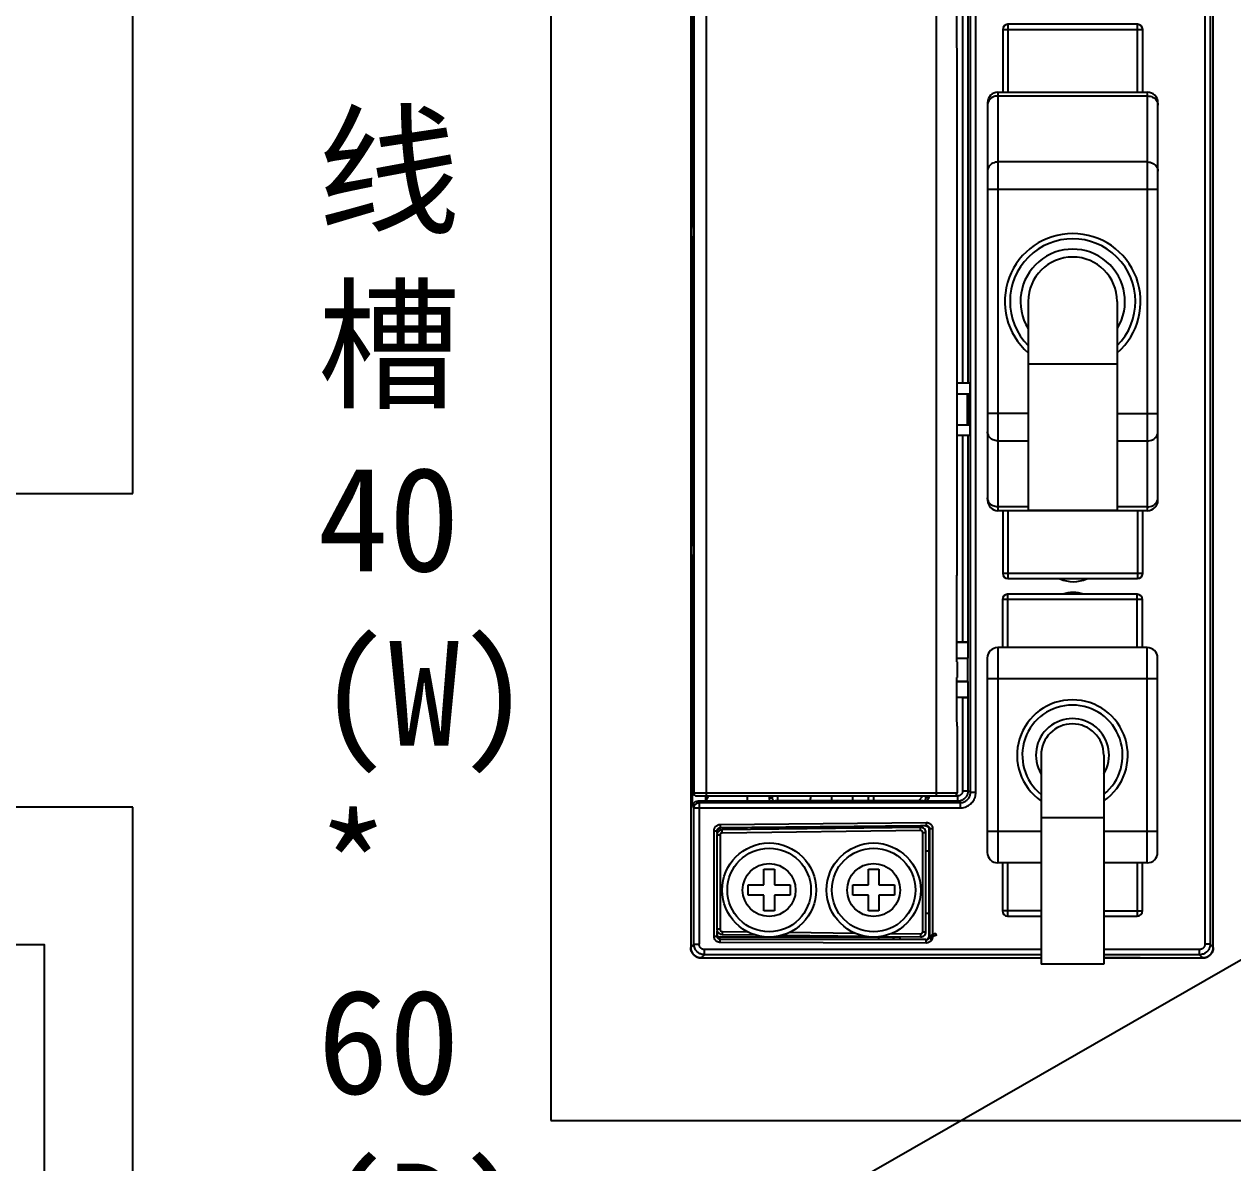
# Model space of a CAD drawing. Header units: millimetres. Extents: x 336 to 12810, y -1577 to 4105.
# Drawn here: x 7318.4 to 7434.1, y 3815.4 to 3924.3 of the extents above; entities that cross this region are included whole.
import ezdxf
from ezdxf.enums import TextEntityAlignment as Align

# ---------------------------------------------------------------- set-up
doc = ezdxf.new("R2010")
doc.units = ezdxf.units.MM
doc.styles.get("Standard").update_dxf_attribs({"font": ''})
doc.styles.add('WD', font='romans.shx', dxfattribs={"width": 0.8, "bigfont": 'gbcbig.shx'})
doc.styles.get('Standard').set_extended_font_data('SimSun')

# ---------------------------------------------------------------- blocks, each defined once
blk = doc.blocks.new('EDS-208A')
blk.add_lwpolyline([(-14.62, 114.46), (65.38, 114.46), (65.38, -5.54), (-14.62, -5.54)], close=True)
at = {"lineweight": 0}
for points in [[(4.51, 96.6), (4.51, 80.4), (18.01, 80.4), (18.01, 96.6)], [(45.49, 96.6), (45.49, 80.4), (31.99, 80.4), (31.99, 96.6)], [(45.49, 78.6), (45.49, 62.4), (31.99, 62.4), (31.99, 78.6)], [(4.51, 60.6), (4.51, 44.4), (18.01, 44.4), (18.01, 60.6)], [(45.49, 60.6), (45.49, 44.4), (31.99, 44.4), (31.99, 60.6)], [(45.49, 42.6), (45.49, 26.4), (31.99, 26.4), (31.99, 42.6)], [(4.51, 24.6), (4.51, 8.4), (18.01, 8.4), (18.01, 24.6)], [(45.49, 24.6), (45.49, 8.4), (31.99, 8.4), (31.99, 24.6)]]:
    blk.add_lwpolyline(points, close=True, dxfattribs=at)
for points in [[(13, 94.12), (13, 95.04), (5.95, 95.04), (5.95, 81.62), (13, 81.62), (13, 82.54)], [(37, 94.12), (37, 95.04), (44.05, 95.04), (44.05, 81.62), (37, 81.62), (37, 82.54)], [(13, 94.12), (14.47, 94.12), (14.47, 90.03)], [(37, 94.12), (35.53, 94.12), (35.53, 90.03)], [(14.47, 90.03), (16.6, 90.03), (16.6, 86.63), (14.47, 86.63)], [(35.53, 90.03), (33.4, 90.03), (33.4, 86.63), (35.53, 86.63)], [(14.47, 86.63), (14.47, 82.54), (13, 82.54)], [(35.53, 86.63), (35.53, 82.54), (37, 82.54)], [(37, 76.12), (37, 77.04), (44.05, 77.04), (44.05, 63.62), (37, 63.62), (37, 64.54)], [(37, 76.12), (35.53, 76.12), (35.53, 72.03)], [(35.53, 72.03), (33.4, 72.03), (33.4, 68.63), (35.53, 68.63)], [(35.53, 68.63), (35.53, 64.54), (37, 64.54)], [(13, 58.12), (13, 59.04), (5.95, 59.04), (5.95, 45.62), (13, 45.62), (13, 46.54)], [(37, 58.12), (37, 59.04), (44.05, 59.04), (44.05, 45.62), (37, 45.62), (37, 46.54)], [(13, 58.12), (14.47, 58.12), (14.47, 54.03)], [(37, 58.12), (35.53, 58.12), (35.53, 54.03)], [(14.47, 54.03), (16.6, 54.03), (16.6, 50.63), (14.47, 50.63)], [(35.53, 54.03), (33.4, 54.03), (33.4, 50.63), (35.53, 50.63)], [(14.47, 50.63), (14.47, 46.54), (13, 46.54)], [(35.53, 50.63), (35.53, 46.54), (37, 46.54)], [(37, 40.12), (37, 41.04), (44.05, 41.04), (44.05, 27.62), (37, 27.62), (37, 28.54)], [(37, 40.12), (35.53, 40.12), (35.53, 36.03)], [(35.53, 36.03), (33.4, 36.03), (33.4, 32.63), (35.53, 32.63)], [(35.53, 32.63), (35.53, 28.54), (37, 28.54)], [(13, 22.12), (13, 23.04), (5.95, 23.04), (5.95, 9.62), (13, 9.62), (13, 10.54)], [(13, 22.12), (14.47, 22.12), (14.47, 18.03)], [(37, 22.12), (35.53, 22.12), (35.53, 18.03)], [(37, 22.12), (37, 23.04), (44.05, 23.04), (44.05, 9.62), (37, 9.62), (37, 10.54)], [(14.47, 18.03), (16.6, 18.03), (16.6, 14.63), (14.47, 14.63)], [(35.53, 18.03), (33.4, 18.03), (33.4, 14.63), (35.53, 14.63)], [(14.47, 14.63), (14.47, 10.54), (13, 10.54)], [(35.53, 14.63), (35.53, 10.54), (37, 10.54)]]:
    blk.add_lwpolyline(points, dxfattribs=at)
at = {"lineweight": 0, "style": 'WD', "width": 0.8}
blk.add_attdef('IES10-SW8', text='', height=3, dxfattribs=at).set_placement((25, 119.14), align=Align.MIDDLE)

msp = doc.modelspace()

# ---------------------------------------------------------------- linework, layer by layer
at = {"color": 2}
msp.add_line((6148.29, 3097.062), (7905.608, 4104.721), dxfattribs=at)
for p, q in [((7368.84, 4049.412), (7368.84, 3819.412)), ((7328.84, 3879.412), (7328.84, 4019.412)), ((6268.84, 3879.412), (7328.84, 3879.412)), ((7328.84, 3849.412), (6268.84, 3849.412)), ((7328.84, 3709.412), (7328.84, 3849.412)), ((7368.84, 3819.412), (7788.849, 3819.412))]:
    msp.add_line(p, q)
at = {"color": 7, "linetype": 'Continuous'}
for p, q in [((7382.229, 3994.873), (7382.229, 3835.978)), ((7432.229, 3835.979), (7432.229, 3994.873)), ((7431.424, 3961.738), (7431.424, 3836.284)), ((7431.924, 3961.255), (7431.924, 3836.284)), ((7382.514, 3943.179), (7382.514, 3850.779)), ((7383.714, 3943.479), (7383.714, 3850.479)), ((7405.714, 3943.479), (7405.714, 3850.479)), ((7409.009, 3850.838), (7409.009, 3943.119)), ((7409.509, 3850.838), (7409.509, 3943.119)), ((7382.394, 3904.88), (7382.394, 3938.643)), ((7407.683, 3922.258), (7407.683, 3930.329)), ((7407.688, 3922.27), (7407.688, 3930.329)), ((7408.247, 3928.471), (7408.247, 3889.979)), ((7408.746, 3928.479), (7408.746, 3889.979)), ((7424.979, 3924.329), (7412.579, 3924.329)), ((7412.579, 3924.329), (7412.579, 3917.829)), ((7424.979, 3917.829), (7424.979, 3924.329)), ((7412.079, 3923.829), (7425.479, 3923.829)), ((7412.079, 3923.829), (7412.079, 3917.829)), ((7425.479, 3917.829), (7425.479, 3923.829)), ((7407.683, 3922.258), (7407.688, 3922.271)), ((7407.714, 3871.999), (7407.714, 3921.658)), ((7411.629, 3917.829), (7411.629, 3877.779)), ((7411.629, 3917.829), (7425.929, 3917.829)), ((7411.629, 3917.471), (7425.929, 3917.471)), ((7425.929, 3877.779), (7425.929, 3917.829)), ((7410.629, 3916.829), (7410.629, 3878.779)), ((7426.929, 3878.779), (7426.929, 3916.829)), ((7425.929, 3911.153), (7411.629, 3911.153)), ((7426.929, 3908.51), (7410.629, 3908.51)), ((7382.394, 3904.88), (7382.457, 3904.817)), ((7382.457, 3904.817), (7382.457, 3904.04)), ((7382.457, 3904.04), (7382.395, 3903.979)), ((7382.395, 3902.344), (7382.395, 3903.979)), ((7382.514, 3902.464), (7382.394, 3902.343)), ((7382.394, 3874.43), (7382.394, 3902.343)), ((7414.529, 3897.804), (7414.529, 3877.804)), ((7423.029, 3897.804), (7423.029, 3877.804)), ((7423.029, 3891.804), (7414.529, 3891.804)), ((7408.939, 3889.979), (7407.714, 3889.979)), ((7408.939, 3889.979), (7408.939, 3888.979)), ((7407.714, 3888.979), (7408.939, 3888.979)), ((7408.669, 3888.979), (7408.669, 3885.979)), ((7408.869, 3885.979), (7408.869, 3888.979)), ((7414.529, 3887.097), (7410.629, 3887.097)), ((7423.029, 3887.097), (7426.929, 3887.097)), ((7408.939, 3885.979), (7407.714, 3885.979)), ((7408.939, 3884.979), (7407.714, 3884.979)), ((7408.247, 3884.979), (7408.247, 3865.191)), ((7408.746, 3884.979), (7408.746, 3865.183)), ((7408.939, 3885.979), (7408.939, 3884.979)), ((7411.629, 3884.454), (7414.529, 3884.454)), ((7423.029, 3884.454), (7425.929, 3884.454)), ((7414.529, 3878.136), (7411.629, 3878.136)), ((7425.929, 3878.136), (7423.029, 3878.136)), ((7425.929, 3877.779), (7411.629, 3877.779)), ((7412.079, 3877.779), (7412.079, 3871.779)), ((7412.579, 3877.779), (7412.579, 3871.279)), ((7423.029, 3877.804), (7414.529, 3877.804)), ((7424.979, 3877.779), (7424.979, 3871.279)), ((7425.479, 3871.779), (7425.479, 3877.779)), ((7382.229, 3876.479), (7382.268, 3876.479)), ((7382.268, 3867.479), (7382.268, 3876.479)), ((7382.394, 3874.43), (7382.457, 3874.367)), ((7382.457, 3873.59), (7382.395, 3873.529)), ((7382.395, 3871.894), (7382.395, 3873.529)), ((7382.457, 3874.367), (7382.457, 3873.59)), ((7382.514, 3872.014), (7382.394, 3871.893)), ((7382.394, 3853.979), (7382.394, 3871.893)), ((7407.683, 3863.329), (7407.683, 3871.399)), ((7407.688, 3871.387), (7407.683, 3871.399)), ((7407.688, 3863.329), (7407.688, 3871.387)), ((7425.479, 3871.779), (7412.079, 3871.779)), ((7412.579, 3871.279), (7424.979, 3871.279)), ((7425.454, 3869.279), (7412.054, 3869.279)), ((7412.054, 3869.279), (7412.054, 3864.679)), ((7424.954, 3869.779), (7412.554, 3869.779)), ((7412.554, 3869.779), (7412.554, 3864.679)), ((7424.954, 3864.679), (7424.954, 3869.779)), ((7425.454, 3864.679), (7425.454, 3869.279)), ((7382.229, 3867.479), (7382.268, 3867.479)), ((7408.247, 3865.191), (7407.688, 3865.191)), ((7408.785, 3865.163), (7407.688, 3865.163)), ((7408.746, 3865.183), (7408.785, 3865.163)), ((7408.785, 3863.669), (7408.785, 3865.163)), ((7411.604, 3864.679), (7411.604, 3844.079)), ((7425.904, 3864.679), (7411.604, 3864.679)), ((7425.904, 3844.079), (7425.904, 3864.679)), ((7407.683, 3863.329), (7407.714, 3863.329)), ((7407.688, 3863.669), (7408.785, 3863.669)), ((7408.729, 3863.641), (7407.688, 3863.641)), ((7407.714, 3863.329), (7407.714, 3861.829)), ((7408.729, 3863.641), (7408.785, 3863.669)), ((7408.729, 3861.441), (7408.729, 3863.641)), ((7410.604, 3863.679), (7410.604, 3845.079)), ((7426.904, 3845.079), (7426.904, 3863.679)), ((7407.683, 3861.829), (7407.714, 3861.829)), ((7407.683, 3857.758), (7407.683, 3861.829)), ((7407.688, 3857.77), (7407.688, 3861.829)), ((7408.729, 3861.441), (7407.688, 3861.441)), ((7408.785, 3861.413), (7407.688, 3861.413)), ((7408.729, 3861.441), (7408.785, 3861.413)), ((7408.785, 3859.919), (7408.785, 3861.413)), ((7426.904, 3861.679), (7410.604, 3861.679)), ((7407.688, 3859.919), (7408.785, 3859.919)), ((7408.247, 3859.891), (7407.688, 3859.891)), ((7408.247, 3859.891), (7408.247, 3850.97)), ((7408.746, 3859.899), (7408.785, 3859.919)), ((7408.746, 3859.899), (7408.746, 3850.97)), ((7407.683, 3857.758), (7407.688, 3857.771)), ((7407.714, 3857.158), (7407.714, 3850.779)), ((7382.514, 3853.979), (7382.394, 3853.979)), ((7382.395, 3849.479), (7382.395, 3853.979)), ((7415.754, 3854.379), (7415.754, 3834.379)), ((7421.754, 3854.379), (7421.754, 3834.379)), ((7382.514, 3850.779), (7407.714, 3850.779)), ((7382.814, 3850.479), (7407.414, 3850.479)), ((7383.942, 3850.479), (7383.629, 3849.979)), ((7383.629, 3850.479), (7383.629, 3849.979)), ((7387.629, 3850.479), (7387.629, 3849.979)), ((7389.724, 3850.479), (7389.724, 3850.284)), ((7390.024, 3850.284), (7389.724, 3850.284)), ((7390.024, 3850.479), (7390.024, 3850.284)), ((7390.529, 3850.479), (7390.529, 3850.017)), ((7393.642, 3850.017), (7393.749, 3850.479)), ((7395.729, 3850.017), (7395.729, 3850.479)), ((7397.729, 3850.017), (7397.729, 3850.479)), ((7399.229, 3850.017), (7399.229, 3850.479)), ((7399.729, 3850.479), (7399.729, 3850.017)), ((7404.018, 3850.017), (7404.479, 3850.479)), ((7407.747, 3850.47), (7407.414, 3850.47)), ((7407.747, 3850.47), (7407.747, 3849.97)), ((7408.247, 3850.97), (7408.746, 3850.97)), ((7409.009, 3850.838), (7408.746, 3850.97)), ((7409.009, 3850.838), (7409.509, 3850.838)), ((7382.395, 3849.479), (7382.535, 3849.339)), ((7382.535, 3849.339), (7408.009, 3849.339)), ((7382.535, 3836.284), (7382.535, 3849.339)), ((7389.808, 3849.979), (7382.895, 3849.979)), ((7382.895, 3849.979), (7383.035, 3849.839)), ((7383.035, 3849.839), (7408.009, 3849.839)), ((7383.035, 3849.839), (7383.035, 3836.284)), ((7404.468, 3850.017), (7390.291, 3850.017)), ((7390.324, 3849.984), (7390.291, 3850.017)), ((7404.421, 3849.97), (7404.468, 3850.017)), ((7407.747, 3849.97), (7404.421, 3849.97)), ((7408.009, 3849.839), (7407.747, 3849.97)), ((7408.009, 3849.839), (7408.009, 3849.339)), ((7421.754, 3848.379), (7415.754, 3848.379)), ((7384.458, 3837.056), (7384.458, 3847.153)), ((7384.458, 3847.153), (7384.758, 3847.153)), ((7384.758, 3846.878), (7384.758, 3847.153)), ((7384.791, 3846.961), (7384.791, 3847.12)), ((7384.816, 3846.999), (7384.817, 3847.122)), ((7385.052, 3847.753), (7404.757, 3847.947)), ((7385.052, 3847.753), (7385.055, 3847.453)), ((7385.055, 3847.453), (7404.76, 3847.647)), ((7404.223, 3847.472), (7385.223, 3847.235)), ((7385.227, 3846.935), (7385.223, 3847.235)), ((7404.227, 3847.172), (7385.227, 3846.935)), ((7386.729, 3847.436), (7386.729, 3847.254)), ((7388.529, 3847.276), (7388.529, 3847.453)), ((7390.529, 3847.473), (7390.529, 3847.301)), ((7399.229, 3847.41), (7399.229, 3847.558)), ((7399.729, 3847.562), (7399.729, 3847.416)), ((7401.438, 3847.437), (7401.581, 3847.58)), ((7402.154, 3847.446), (7402.295, 3847.587)), ((7404.227, 3847.172), (7404.223, 3847.472)), ((7404.429, 3837.485), (7404.429, 3846.972)), ((7404.429, 3846.972), (7404.729, 3846.972)), ((7404.729, 3837.485), (7404.729, 3846.972)), ((7404.757, 3847.947), (7404.76, 3847.647)), ((7405.029, 3847.314), (7405.063, 3847.347)), ((7405.029, 3837.029), (7405.029, 3847.303)), ((7405.063, 3847.347), (7405.063, 3837.008)), ((7405.363, 3847.347), (7405.063, 3847.347)), ((7405.363, 3847.347), (7405.363, 3837.008)), ((7415.754, 3847.079), (7410.604, 3847.079)), ((7426.904, 3847.079), (7421.754, 3847.079)), ((7384.729, 3846.735), (7384.729, 3837.722)), ((7385.029, 3846.735), (7384.729, 3846.735)), ((7385.029, 3846.735), (7385.029, 3837.722)), ((7404.729, 3845.229), (7405.029, 3845.229)), ((7389.229, 3843.479), (7390.229, 3843.479)), ((7389.229, 3841.979), (7389.229, 3843.479)), ((7390.229, 3843.479), (7390.229, 3841.979)), ((7399.229, 3841.979), (7399.229, 3843.479)), ((7399.229, 3843.479), (7400.229, 3843.479)), ((7400.229, 3843.479), (7400.229, 3841.979)), ((7415.754, 3844.079), (7411.604, 3844.079)), ((7412.054, 3844.079), (7412.054, 3839.479)), ((7412.554, 3844.079), (7412.554, 3838.979)), ((7425.904, 3844.079), (7421.754, 3844.079)), ((7424.954, 3844.079), (7424.954, 3838.979)), ((7425.454, 3839.479), (7425.454, 3844.079)), ((7387.729, 3841.979), (7389.229, 3841.979)), ((7387.729, 3840.979), (7387.729, 3841.979)), ((7390.229, 3841.979), (7391.729, 3841.979)), ((7391.729, 3841.979), (7391.729, 3840.979)), ((7397.729, 3840.979), (7397.729, 3841.979)), ((7397.729, 3841.979), (7399.229, 3841.979)), ((7400.229, 3841.979), (7401.729, 3841.979)), ((7401.729, 3841.979), (7401.729, 3840.979)), ((7389.229, 3840.979), (7387.729, 3840.979)), ((7389.229, 3839.479), (7389.229, 3840.979)), ((7391.729, 3840.979), (7390.229, 3840.979)), ((7390.229, 3840.979), (7390.229, 3839.479)), ((7399.229, 3840.979), (7397.729, 3840.979)), ((7399.229, 3839.479), (7399.229, 3840.979)), ((7400.229, 3840.979), (7400.229, 3839.479)), ((7401.729, 3840.979), (7400.229, 3840.979)), ((7390.229, 3839.479), (7389.229, 3839.479)), ((7400.229, 3839.479), (7399.229, 3839.479)), ((7405.029, 3839.229), (7404.729, 3839.229)), ((7415.754, 3839.479), (7412.054, 3839.479)), ((7412.554, 3838.979), (7415.754, 3838.979)), ((7421.754, 3839.479), (7425.454, 3839.479)), ((7421.754, 3838.979), (7424.954, 3838.979)), ((7385.029, 3837.722), (7384.729, 3837.722)), ((7384.758, 3837.056), (7384.758, 3837.579)), ((7384.458, 3837.056), (7384.758, 3837.056)), ((7384.791, 3837.089), (7384.791, 3837.496)), ((7384.792, 3837.089), (7384.793, 3837.493)), ((7402.229, 3836.979), (7384.821, 3836.979)), ((7385.056, 3836.456), (7385.057, 3836.756)), ((7404.761, 3836.408), (7385.056, 3836.456)), ((7385.09, 3836.789), (7385.057, 3836.756)), ((7404.762, 3836.708), (7385.057, 3836.756)), ((7404.729, 3836.735), (7385.09, 3836.789)), ((7385.227, 3837.522), (7385.223, 3837.222)), ((7385.223, 3837.222), (7388.434, 3837.182)), ((7385.227, 3837.522), (7387.665, 3837.492)), ((7390.924, 3837.151), (7399.002, 3837.05)), ((7391.029, 3837.15), (7391.029, 3837.079)), ((7391.029, 3837.079), (7396.229, 3837.079)), ((7391.689, 3837.442), (7397.932, 3837.364)), ((7391.851, 3836.979), (7391.961, 3837.079)), ((7395.198, 3837.098), (7395.198, 3836.979)), ((7395.229, 3837.097), (7395.229, 3836.979)), ((7398.642, 3837.055), (7398.67, 3837.024)), ((7400.229, 3836.747), (7400.229, 3836.979)), ((7400.346, 3837.033), (7404.223, 3836.985)), ((7401.436, 3837.32), (7404.227, 3837.285)), ((7401.765, 3836.743), (7401.529, 3836.979)), ((7401.937, 3836.979), (7401.937, 3837.013)), ((7402.229, 3837.01), (7402.229, 3836.742)), ((7404.227, 3837.285), (7404.223, 3836.985)), ((7404.429, 3837.485), (7404.729, 3837.485)), ((7404.762, 3836.708), (7404.729, 3836.741)), ((7404.761, 3836.408), (7404.762, 3836.708)), ((7405.063, 3837.008), (7405.029, 3837.041)), ((7405.363, 3837.008), (7405.063, 3837.008)), ((7405.125, 3836.82), (7405.267, 3836.679)), ((7405.767, 3837.179), (7405.634, 3837.311)), ((7382.535, 3836.284), (7382.229, 3835.978)), ((7382.535, 3836.284), (7383.035, 3836.284)), ((7383.535, 3835.284), (7383.229, 3834.979)), ((7415.754, 3835.784), (7383.535, 3835.784)), ((7383.535, 3835.284), (7383.535, 3835.784)), ((7415.754, 3835.284), (7383.535, 3835.284)), ((7430.924, 3835.784), (7421.754, 3835.784)), ((7430.924, 3835.284), (7421.754, 3835.284)), ((7430.924, 3835.284), (7430.924, 3835.784)), ((7430.924, 3835.284), (7431.23, 3834.979)), ((7431.924, 3836.284), (7431.424, 3836.284)), ((7431.924, 3836.284), (7432.229, 3835.978)), ((7383.229, 3834.979), (7415.754, 3834.979)), ((7421.754, 3834.379), (7415.754, 3834.379)), ((7421.754, 3835.017), (7425.229, 3835.017)), ((7421.754, 3834.979), (7431.229, 3834.979)), ((7425.229, 3834.979), (7425.229, 3835.017))]:
    msp.add_line(p, q, dxfattribs=at)
for centre, radius in [((7389.729, 3841.479), 4.5), ((7399.729, 3841.479), 4.5), ((7389.729, 3841.479), 4), ((7399.729, 3841.479), 4), ((7389.729, 3841.479), 2.537), ((7399.729, 3841.479), 2.537)]:
    msp.add_circle(centre, radius, dxfattribs=at)
for centre, radius, start, end in [((7412.579, 3923.829), 0.5, 90, 180), ((7424.979, 3923.829), 0.5, 0, 90), ((7411.629, 3916.829), 1, 90, 180), ((7425.929, 3916.829), 1, 0, 90), ((7418.779, 3897.804), 6.5, 311.03496, 228.96504), ((7418.779, 3897.804), 6, 315.2713, 224.72879), ((7418.779, 3897.804), 5, 328.70037, 211.29963), ((7418.779, 3897.804), 4.25, 0, 180), ((7411.629, 3878.779), 1, 180, 270), ((7425.929, 3878.779), 1, 270, 0), ((7412.579, 3871.779), 0.5, 180, 270), ((7418.829, 3874.304), 3.317, 247.10304, 292.90247), ((7424.979, 3871.779), 0.5, 270, 0), ((7418.829, 3866.629), 3.317, 72.26015, 107.76051), ((7412.554, 3869.279), 0.5, 90, 180), ((7424.954, 3869.279), 0.5, 0, 90), ((7411.604, 3863.679), 1, 90, 180), ((7425.904, 3863.679), 1, 0, 90), ((7418.754, 3854.379), 5.3, 304.6163, 235.37235), ((7418.754, 3854.379), 4.8, 308.77013, 231.25459), ((7418.754, 3854.379), 3.5, 329.56273, 210.43727), ((7418.754, 3854.379), 3, 0, 180), ((7382.814, 3850.779), 0.3, 180, 270), ((7407.414, 3850.779), 0.3, 270, 0), ((7385.229, 3846.735), 0.5, 90.71616, 180), ((7385.229, 3846.735), 0.2, 90.71616, 180), ((7404.229, 3846.972), 0.5, 0, 90.71616), ((7404.229, 3846.972), 0.2, 0, 90.71616), ((7411.604, 3845.079), 1, 180, 270), ((7425.904, 3845.079), 1, 270, 0), ((7412.554, 3839.479), 0.5, 180, 270), ((7424.954, 3839.479), 0.5, 270, 0), ((7385.229, 3837.722), 0.5, 180, 269.28384), ((7385.229, 3837.722), 0.2, 180, 269.28384), ((7391.029, 3837.579), 0.5, 246.36286, 270), ((7404.229, 3837.485), 0.5, 269.28384, 0), ((7404.229, 3837.485), 0.2, 269.28384, 0), ((7383.229, 3835.979), 1, 180, 270), ((7431.229, 3835.979), 1, 270, 0)]:
    msp.add_arc(centre, radius, start, end, dxfattribs=at)
for points, start_tangent, end_tangent in [([(7407.714, 3921.658), (7407.706, 3921.97), (7407.683, 3922.258)], (-0.0000029, 1), (-0.1048733, 0.9944856)), ([(7407.689, 3922.258), (7407.688, 3922.272)], (-0.0854524, 0.9963423), (-0.0874217, 0.9961714)), ([(7407.714, 3921.657), (7407.713, 3921.819), (7407.699, 3922.12), (7407.689, 3922.258)], (0.0000387, 1), (-0.0854524, 0.9963423)), ([(7411.629, 3917.471), (7411.371, 3917.441), (7411.129, 3917.353), (7410.922, 3917.213), (7410.763, 3917.031), (7410.664, 3916.818)], (-1, 0), (-0.2906709, -0.9568231)), ([(7425.929, 3917.471), (7426.188, 3917.441), (7426.429, 3917.353), (7426.637, 3917.213), (7426.795, 3917.031), (7426.895, 3916.818)], (1, 0), (0.2906708, -0.9568231)), ([(7410.664, 3916.818), (7410.629, 3916.59)], (-0.2906709, -0.9568231), (0, -1)), ([(7426.895, 3916.818), (7426.929, 3916.59)], (0.2906708, -0.9568231), (0, -1)), ([(7411.629, 3911.153), (7411.371, 3911.123), (7411.129, 3911.035), (7410.922, 3910.895), (7410.763, 3910.712), (7410.664, 3910.5), (7410.629, 3910.272)], (-1, 0), (0, -1)), ([(7425.929, 3911.153), (7426.188, 3911.123), (7426.429, 3911.035), (7426.637, 3910.895), (7426.795, 3910.712), (7426.895, 3910.5), (7426.929, 3910.272)], (1, 0), (0, -1)), ([(7382.394, 3904.88), (7382.434, 3905.03), (7382.51, 3905.117)], (0, 1), (0.7901736, 0.612883)), ([(7382.51, 3904.988), (7382.497, 3904.967), (7382.457, 3904.817)], (-0.5690217, -0.8223225), (-0.0003046, -1)), ([(7382.457, 3904.817), (7382.502, 3904.816), (7382.514, 3904.817)], (0.9282475, -0.3719631), (0.9996401, 0.0268277)), ([(7382.509, 3903.743), (7382.435, 3903.829), (7382.395, 3903.979)], (-0.7849729, 0.6195301), (0, 1)), ([(7382.514, 3904.04), (7382.481, 3904.041), (7382.457, 3904.04)], (-0.9991369, -0.0415377), (-0.9292574, -0.369433)), ([(7382.51, 3903.869), (7382.497, 3903.89), (7382.457, 3904.04)], (-0.5690216, 0.8223226), (-0.0003046, 1)), ([(7411.629, 3884.454), (7411.371, 3884.485), (7411.129, 3884.573), (7410.922, 3884.712), (7410.763, 3884.895), (7410.664, 3885.107), (7410.629, 3885.335)], (-1, 0), (0, 1)), ([(7425.929, 3884.454), (7426.188, 3884.485), (7426.429, 3884.573), (7426.637, 3884.712), (7426.795, 3884.895), (7426.895, 3885.107), (7426.929, 3885.335)], (1, 0), (0, 1)), ([(7411.629, 3878.136), (7411.371, 3878.166), (7411.129, 3878.254), (7410.922, 3878.394), (7410.763, 3878.577), (7410.664, 3878.789), (7410.629, 3879.017)], (-1, 0), (0, 1)), ([(7425.929, 3878.136), (7426.188, 3878.166), (7426.429, 3878.254), (7426.637, 3878.394), (7426.795, 3878.577), (7426.895, 3878.789)], (1, 0), (0.2906709, 0.9568231)), ([(7426.895, 3878.789), (7426.929, 3879.017)], (0.2906709, 0.9568231), (0, 1)), ([(7382.394, 3874.43), (7382.434, 3874.58), (7382.51, 3874.667)], (0, 1), (0.7901736, 0.612883)), ([(7382.509, 3873.293), (7382.435, 3873.379), (7382.395, 3873.529)], (-0.7849729, 0.6195301), (0, 1)), ([(7382.51, 3874.538), (7382.497, 3874.517), (7382.457, 3874.367)], (-0.5690217, -0.8223225), (-0.0003046, -1)), ([(7382.457, 3874.367), (7382.502, 3874.366), (7382.514, 3874.367)], (0.9282475, -0.3719631), (0.9996401, 0.0268277)), ([(7382.514, 3873.59), (7382.481, 3873.591), (7382.457, 3873.59)], (-0.9991369, -0.0415377), (-0.9292574, -0.369433)), ([(7382.51, 3873.419), (7382.497, 3873.44), (7382.457, 3873.59)], (-0.5690216, 0.8223226), (-0.0003046, 1)), ([(7407.683, 3871.399), (7407.706, 3871.691), (7407.714, 3871.999)], (0.1048684, 0.9944861), (0.0001261, 1)), ([(7407.688, 3871.385), (7407.689, 3871.399)], (0.0873967, 0.9961736), (0.085413, 0.9963456)), ([(7407.689, 3871.399), (7407.699, 3871.525), (7407.712, 3871.826), (7407.714, 3871.999)], (0.085413, 0.9963456), (0.000108, 1)), ([(7408.746, 3865.183), (7408.703, 3865.186), (7408.594, 3865.189), (7408.434, 3865.19), (7408.247, 3865.191)], (-0.8944817, 0.4471046), (-1, 0)), ([(7408.247, 3859.891), (7408.434, 3859.892), (7408.594, 3859.894), (7408.703, 3859.896), (7408.746, 3859.899)], (1, 0), (0.8944817, 0.4471046)), ([(7407.714, 3857.158), (7407.706, 3857.47), (7407.683, 3857.758)], (-0.0000029, 1), (-0.1048733, 0.9944856)), ([(7407.689, 3857.758), (7407.688, 3857.772)], (-0.0854524, 0.9963423), (-0.0874217, 0.9961714)), ([(7407.714, 3857.157), (7407.713, 3857.319), (7407.699, 3857.62), (7407.689, 3857.758)], (0.0000387, 1), (-0.0854524, 0.9963423)), ([(7389.724, 3850.284), (7389.728, 3850.215), (7389.742, 3850.141), (7389.767, 3850.061)], (0.0000101, -1), (0.371418, -0.9284658)), ([(7390.024, 3850.284), (7390.026, 3850.248), (7390.034, 3850.208), (7390.049, 3850.166)], (0.0003111, -1), (0.3949433, -0.9187055)), ([(7399.229, 3850.229), (7399.27, 3850.426)], (0, 1), (0.3935544, 0.9193013)), ([(7404.731, 3850.241), (7404.734, 3850.284)], (0.152666, 0.9882778), (0.0086662, 0.9999624)), ([(7404.734, 3850.284), (7404.773, 3850.319), (7404.883, 3850.345)], (-0.0726916, 0.9973545), (0.9937509, 0.1116207)), ([(7404.734, 3850.284), (7404.735, 3850.38)], (0.004175, 0.9999913), (0.0019762, 0.999998)), ([(7404.735, 3850.38), (7404.735, 3850.47)], (0.0019762, 0.999998), (-0.0000047, 1)), ([(7404.883, 3850.345), (7405.034, 3850.353)], (0.9937509, 0.1116207), (0.9999922, -0.0039524)), ([(7404.99, 3850.213), (7405.012, 3850.254), (7405.028, 3850.3), (7405.034, 3850.353)], (0.5463375, 0.8375651), (0.0067909, 0.9999769)), ([(7405.034, 3850.353), (7405.035, 3850.414), (7405.035, 3850.47)], (0.0066835, 0.9999777), (0.0000004, 1)), ([(7408.746, 3850.97), (7408.738, 3850.84), (7408.714, 3850.716), (7408.672, 3850.592), (7408.612, 3850.469), (7408.529, 3850.347), (7408.42, 3850.231), (7408.284, 3850.127), (7408.12, 3850.043), (7407.938, 3849.989), (7407.747, 3849.97)], (-0.0003135, -1), (-1, -0.0002872)), ([(7408.247, 3850.97), (7408.242, 3850.905), (7408.23, 3850.843), (7408.21, 3850.781), (7408.179, 3850.719), (7408.138, 3850.659), (7408.084, 3850.601), (7408.015, 3850.548), (7407.934, 3850.506), (7407.842, 3850.479), (7407.747, 3850.47)], (-0.0000186, -1), (-1, 0.0000703)), ([(7408.009, 3849.339), (7408.473, 3849.412), (7408.891, 3849.626), (7409.223, 3849.957), (7409.436, 3850.374), (7409.509, 3850.838)], (1, -0.0001157), (0.0000935, 1)), ([(7408.009, 3849.839), (7408.319, 3849.888), (7408.597, 3850.03), (7408.819, 3850.251), (7408.96, 3850.529), (7409.009, 3850.838)], (0.9999999, -0.0003345), (-0.0002775, 1)), ([(7382.395, 3849.479), (7382.433, 3849.67), (7382.542, 3849.832), (7382.704, 3849.941), (7382.895, 3849.979)], (0, 1), (1, 0)), ([(7382.535, 3849.339), (7382.545, 3849.437), (7382.578, 3849.541), (7382.64, 3849.645), (7382.736, 3849.74), (7382.869, 3849.81), (7383.035, 3849.839)], (0.0003046, 1), (1, 0.0003046)), ([(7389.767, 3850.061), (7389.808, 3849.979)], (0.371418, -0.9284658), (0.5089078, -0.8608211)), ([(7389.99, 3849.979), (7389.808, 3849.979)], (-0.9999728, -0.0073716), (-1, 0.0000003)), ([(7390.324, 3849.984), (7390.162, 3849.981), (7389.99, 3849.979)], (-0.9998474, -0.017468), (-0.9999728, -0.0073716)), ([(7390.049, 3850.166), (7390.072, 3850.122), (7390.105, 3850.079), (7390.112, 3850.072)], (0.3949433, -0.9187055), (0.706504, -0.707709)), ([(7390.079, 3850.105), (7390.141, 3850.057)], (0.7071068, -0.7071068), (0.867064, -0.4981968)), ([(7390.112, 3850.072), (7390.149, 3850.04), (7390.202, 3850.01), (7390.261, 3849.99), (7390.324, 3849.984)], (0.706504, -0.707709), (1, -0.0002622)), ([(7390.141, 3850.057), (7390.291, 3850.017)], (0.867064, -0.4981968), (1, 0)), ([(7404.421, 3849.97), (7404.525, 3849.977), (7404.617, 3849.992), (7404.698, 3850.014), (7404.768, 3850.041), (7404.829, 3850.071), (7404.882, 3850.104), (7404.925, 3850.139), (7404.961, 3850.175)], (0.9999233, 0.0123824), (0.6543562, 0.7561865)), ([(7404.468, 3850.017), (7404.618, 3850.057), (7404.639, 3850.07)], (1, 0), (0.8219276, 0.569592)), ([(7404.642, 3850.067), (7404.656, 3850.082), (7404.678, 3850.11), (7404.697, 3850.14)], (0.7066914, 0.7075219), (0.4797745, 0.8773918)), ([(7404.697, 3850.14), (7404.711, 3850.17), (7404.723, 3850.203), (7404.731, 3850.241)], (0.4797745, 0.8773918), (0.152666, 0.9882778)), ([(7404.961, 3850.175), (7404.99, 3850.213)], (0.6543562, 0.7561865), (0.5463375, 0.8375651)), ([(7384.458, 3847.153), (7384.465, 3847.243), (7384.488, 3847.34), (7384.532, 3847.441), (7384.599, 3847.539), (7384.689, 3847.626), (7384.797, 3847.693), (7384.92, 3847.737), (7385.052, 3847.753)], (-0.0000028, 1), (0.9999509, 0.0099084)), ([(7384.758, 3847.153), (7384.761, 3847.198), (7384.773, 3847.247), (7384.795, 3847.297), (7384.828, 3847.346), (7384.873, 3847.389), (7384.928, 3847.423), (7384.989, 3847.445), (7385.055, 3847.453)], (-0.0003036, 1), (0.999954, 0.0095902)), ([(7384.791, 3847.12), (7384.831, 3847.269), (7384.939, 3847.379), (7385.098, 3847.42)], (0, 1), (0.9999514, 0.009863)), ([(7384.817, 3847.122), (7384.856, 3847.27), (7384.962, 3847.378)], (0.0024659, 0.999997), (0.8525367, 0.5226673)), ([(7384.962, 3847.378), (7385.067, 3847.417)], (0.8525367, 0.5226673), (0.9886039, 0.1505399)), ([(7385.067, 3847.417), (7385.098, 3847.42)], (0.9886039, 0.1505399), (0.9999565, 0.0093299)), ([(7385.221, 3847.421), (7385.088, 3847.42)], (-0.9999523, -0.0097638), (-0.9999523, -0.0097642)), ([(7404.222, 3847.606), (7398.28, 3847.548), (7391.736, 3847.485), (7385.221, 3847.421)], (-0.9999534, -0.0096531), (-0.9999523, -0.0097638)), ([(7404.724, 3847.611), (7404.222, 3847.606)], (-0.9999535, -0.009648), (-0.9999534, -0.0096531)), ([(7404.724, 3847.611), (7404.881, 3847.569), (7404.994, 3847.451), (7405.029, 3847.314)], (0.9999535, 0.009648), (0.0134265, -0.9999099)), ([(7404.757, 3847.947), (7404.847, 3847.941), (7404.945, 3847.919), (7405.046, 3847.876), (7405.146, 3847.809), (7405.234, 3847.718), (7405.303, 3847.608), (7405.347, 3847.482), (7405.363, 3847.347)], (0.9999513, 0.009868), (0.000075, -1)), ([(7404.76, 3847.647), (7404.805, 3847.644), (7404.854, 3847.633), (7404.905, 3847.612), (7404.954, 3847.578), (7404.998, 3847.533), (7405.033, 3847.478), (7405.055, 3847.415), (7405.063, 3847.347)], (0.9999482, 0.010174), (-0.0002594, -1)), ([(7385.056, 3836.456), (7384.966, 3836.463), (7384.869, 3836.487), (7384.768, 3836.531), (7384.67, 3836.598), (7384.583, 3836.689), (7384.516, 3836.799), (7384.473, 3836.923), (7384.458, 3837.056)], (-0.999997, 0.0024622), (-0.0000565, 1)), ([(7385.012, 3836.76), (7384.963, 3836.771), (7384.913, 3836.794), (7384.864, 3836.827), (7384.82, 3836.873), (7384.787, 3836.928), (7384.765, 3836.99), (7384.758, 3837.056)], (-0.9882978, 0.1525369), (0.0002678, 1)), ([(7384.792, 3837.087), (7384.831, 3836.94), (7384.941, 3836.83), (7385.09, 3836.789)], (0, -1), (0.999997, -0.0024659)), ([(7385.057, 3836.756), (7385.012, 3836.76)], (-0.9999977, 0.0021595), (-0.9882978, 0.1525369)), ([(7404.729, 3836.741), (7404.879, 3836.781), (7404.989, 3836.891), (7405.029, 3837.041)], (0.9999969, -0.0024807), (-0.0000149, 1)), ([(7405.363, 3837.008), (7405.356, 3836.922), (7405.336, 3836.831), (7405.298, 3836.736), (7405.236, 3836.639), (7405.149, 3836.548), (7405.036, 3836.474), (7404.904, 3836.425), (7404.761, 3836.408)], (0.0000117, -1), (-0.9999971, 0.0024111)), ([(7405.063, 3837.008), (7405.06, 3836.965), (7405.049, 3836.919), (7405.03, 3836.872), (7405, 3836.823), (7404.956, 3836.778), (7404.9, 3836.741), (7404.834, 3836.716), (7404.762, 3836.708)], (0.0003126, -1), (-0.9999963, 0.002736)), ([(7405.125, 3836.82), (7405.15, 3836.973), (7405.221, 3837.11), (7405.331, 3837.218), (7405.471, 3837.288), (7405.634, 3837.311)], (0, 1), (0.9998529, -0.0171505)), ([(7405.267, 3836.679), (7405.305, 3836.87), (7405.413, 3837.032), (7405.575, 3837.141), (7405.767, 3837.179)], (0, 1), (1, 0)), ([(7383.229, 3834.979), (7382.847, 3835.055), (7382.522, 3835.271), (7382.306, 3835.596), (7382.229, 3835.978)], (-1, 0), (0, 1)), ([(7383.535, 3835.284), (7383.41, 3835.292), (7383.288, 3835.315), (7383.164, 3835.356), (7383.039, 3835.416), (7382.914, 3835.5), (7382.795, 3835.612), (7382.689, 3835.752), (7382.605, 3835.917), (7382.553, 3836.098), (7382.535, 3836.284)], (-1, 0.0001505), (-0.0001497, 1)), ([(7383.535, 3835.784), (7383.473, 3835.788), (7383.411, 3835.8), (7383.349, 3835.82), (7383.287, 3835.85), (7383.225, 3835.892), (7383.165, 3835.948), (7383.112, 3836.018), (7383.07, 3836.1), (7383.044, 3836.191), (7383.035, 3836.284)], (-1, -0.0000037), (0.0000084, 1)), ([(7431.424, 3836.284), (7431.42, 3836.222), (7431.408, 3836.16), (7431.388, 3836.098), (7431.358, 3836.036), (7431.316, 3835.974), (7431.26, 3835.914), (7431.19, 3835.861), (7431.108, 3835.819), (7431.017, 3835.793), (7430.924, 3835.784)], (0.0000037, -1), (-1, 0.0000084)), ([(7431.924, 3836.284), (7431.916, 3836.159), (7431.893, 3836.037), (7431.852, 3835.913), (7431.792, 3835.788), (7431.708, 3835.663), (7431.596, 3835.544), (7431.456, 3835.438), (7431.291, 3835.354), (7431.11, 3835.302), (7430.924, 3835.284)], (-0.0001505, -1), (-1, -0.0001497)), ([(7432.229, 3835.978), (7432.153, 3835.596), (7431.937, 3835.271), (7431.612, 3835.055), (7431.23, 3834.979)], (0, -1), (-1, 0))]:
    msp.add_spline(points, degree=3, dxfattribs=dict(at, start_tangent=start_tangent, end_tangent=end_tangent))

# ---------------------------------------------------------------- block references
at = {"lineweight": 0}
ref = msp.add_blockref('EDS-208A', (7254.986, 3721.814), dxfattribs=at)
ref.add_attrib('EDS-208A', 'IES10-SW8', dxfattribs={"lineweight": 0, "height": 3, "style": 'WD', "width": 0.8}).set_placement((7279.986, 3840.957), align=Align.MIDDLE)

# ---------------------------------------------------------------- texts
at = {"lineweight": 0, "insert": (7346.515, 3915.318), "char_height": 10, "width": 13.79767, "attachment_point": 1}
msp.add_mtext('线槽40\\P(W)\\P*\\P60\\P(D)', dxfattribs=at)

doc.saveas('drawing.dxf')
